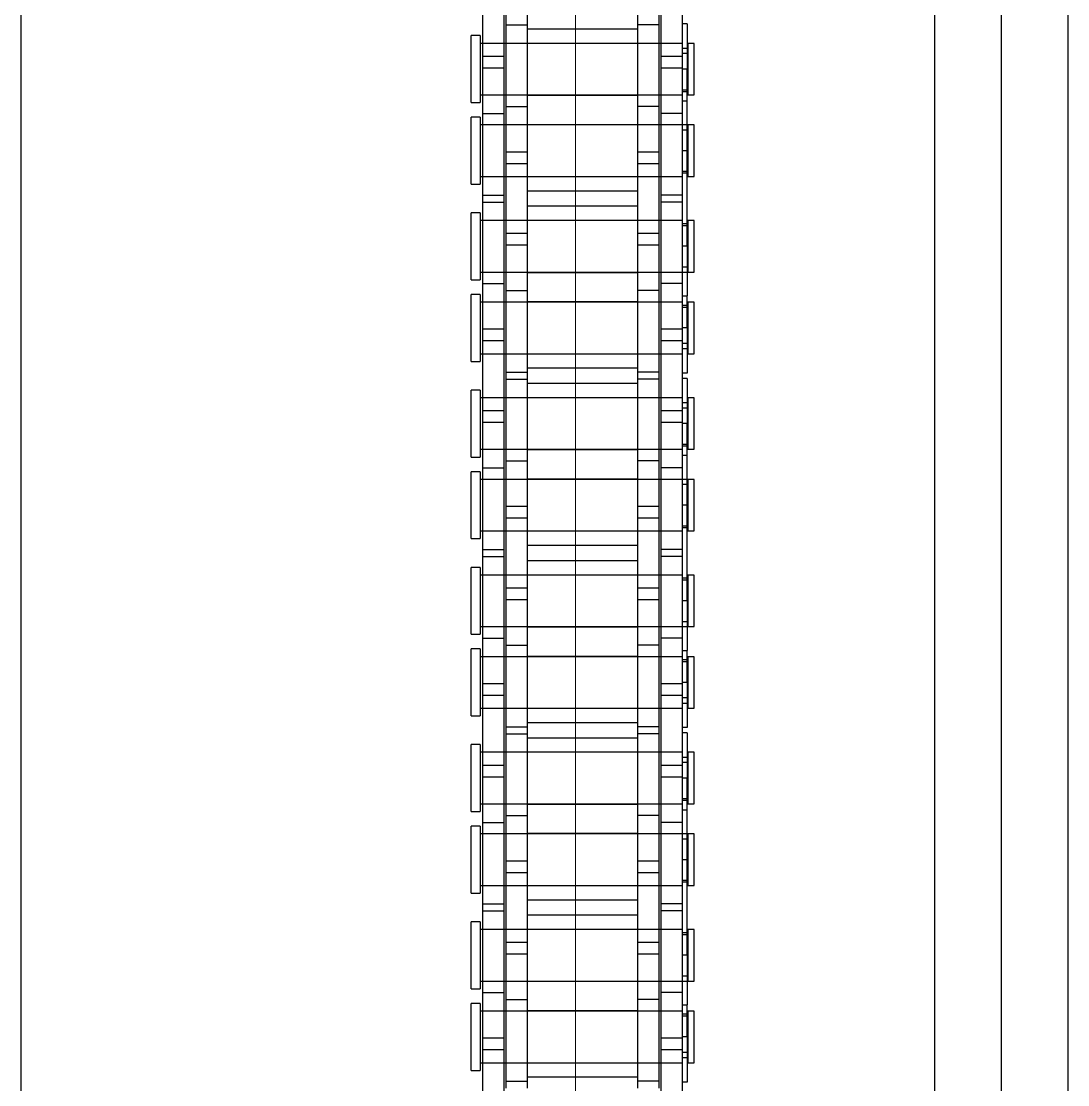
# Model space of a CAD drawing. Header units: metres. Extents: x 0 to 63075, y 0 to 44550.
# Drawn here: x 14529.8 to 14604.8, y 27934.7 to 28010.9 of the extents above; entities that cross this region are included whole.
import ezdxf

# ---------------------------------------------------------------- set-up
doc = ezdxf.new("R2010")
doc.units = ezdxf.units.M
doc.header["$LTSCALE"] = 75
for name, pattern in [('CENTER2', [28.575, 19.05, -3.175, 3.175, -3.175]), ('CENTERX2', [101.6, 63.5, -12.7, 12.7, -12.7]), ('HIDDEN2', [4.7625, 3.175, -1.5875])]:
    doc.linetypes.add(name, pattern=pattern)
for name, color, linetype in [('SC1', 7, 'CENTER2'), ('SDM', 7, 'Continuous'), ('SL4', 4, 'Continuous'), ('ST1', 7, 'HIDDEN2')]:
    doc.layers.add(name, color=color, linetype=linetype)

# ---------------------------------------------------------------- blocks, each defined once
blk = doc.blocks.new('A$Ca53c419a')
at = {"layer": 'SL4'}
for p, q in [((2339.738, 281.235), (3664.713, 281.235)), ((2339.738, 215.76), (3664.713, 215.76)), ((3664.713, 206.235), (2339.738, 206.235))]:
    blk.add_line(p, q, dxfattribs=at)
at = {"layer": 'ST1'}
for p, q in [((3505.929, 249), (3510.726, 249)), ((3505.929, 249), (3505.929, 248.342)), ((3510.726, 248.342), (3510.726, 249)), ((3511.777, 249), (3516.574, 249)), ((3511.777, 249), (3511.777, 248.342)), ((3516.574, 248.342), (3516.574, 249)), ((3518.629, 249), (3523.426, 249)), ((3518.629, 249), (3518.629, 248.342)), ((3523.426, 248.342), (3523.426, 249)), ((3524.477, 249), (3529.274, 249)), ((3524.477, 249), (3524.477, 248.342)), ((3529.274, 248.342), (3529.274, 249)), ((3531.329, 249), (3536.126, 249)), ((3531.329, 249), (3531.329, 248.342)), ((3536.126, 248.342), (3536.126, 249)), ((3537.177, 249), (3541.974, 249)), ((3537.177, 249), (3537.177, 248.342)), ((3541.974, 248.342), (3541.974, 249)), ((3544.029, 249), (3548.826, 249)), ((3544.029, 249), (3544.029, 248.342)), ((3548.826, 248.342), (3548.826, 249)), ((3549.877, 249), (3554.674, 249)), ((3549.877, 249), (3549.877, 248.342)), ((3554.674, 248.342), (3554.674, 249)), ((3556.729, 249), (3561.526, 249)), ((3556.729, 249), (3556.729, 248.342)), ((3561.526, 248.342), (3561.526, 249)), ((3562.577, 249), (3567.374, 249)), ((3562.577, 249), (3562.577, 248.342)), ((3567.374, 248.342), (3567.374, 249)), ((3569.429, 249), (3574.226, 249)), ((3569.429, 249), (3569.429, 248.342)), ((3574.226, 248.342), (3574.226, 249)), ((3575.277, 249), (3580.074, 249)), ((3575.277, 249), (3575.277, 248.342)), ((3580.074, 248.342), (3580.074, 249)), ((3498.3, 248.157), (3507.395, 248.157)), ((3510.726, 248.342), (3505.929, 248.342)), ((3506.482, 248.342), (3506.482, 233.843)), ((3506.482, 248.157), (3506.482, 246.637)), ((3507.395, 248.157), (3508.255, 248.157)), ((3507.395, 246.637), (3507.395, 248.157)), ((3508.255, 248.157), (3517.35, 248.157)), ((3508.255, 248.157), (3508.255, 246.637)), ((3510.172, 233.843), (3510.172, 248.342)), ((3510.172, 246.637), (3510.172, 248.157)), ((3511.502, 248.157), (3511.502, 246.637)), ((3516.574, 248.342), (3511.777, 248.342)), ((3512.33, 248.342), (3512.33, 233.843)), ((3512.33, 248.157), (3512.33, 246.637)), ((3516.02, 233.843), (3516.02, 248.342)), ((3516.02, 246.637), (3516.02, 248.157)), ((3517.35, 248.157), (3517.35, 246.637)), ((3517.35, 248.157), (3523.7, 248.157)), ((3517.852, 248.157), (3517.852, 246.637)), ((3523.426, 248.342), (3518.629, 248.342)), ((3519.182, 248.342), (3519.182, 233.843)), ((3519.182, 248.157), (3519.182, 246.637)), ((3522.872, 233.843), (3522.872, 248.342)), ((3522.872, 246.637), (3522.872, 248.157)), ((3523.7, 248.157), (3523.7, 246.637)), ((3523.7, 248.157), (3532.795, 248.157)), ((3529.274, 248.342), (3524.477, 248.342)), ((3525.03, 248.342), (3525.03, 233.843)), ((3525.03, 248.157), (3525.03, 246.637)), ((3526.947, 246.637), (3526.947, 248.157)), ((3527.807, 248.157), (3527.807, 246.637)), ((3528.72, 233.843), (3528.72, 248.342)), ((3528.72, 246.637), (3528.72, 248.157)), ((3536.126, 248.342), (3531.329, 248.342)), ((3531.882, 248.342), (3531.882, 233.843)), ((3531.882, 248.157), (3531.882, 246.637)), ((3532.795, 248.157), (3533.655, 248.157)), ((3532.795, 246.637), (3532.795, 248.157)), ((3533.655, 248.157), (3542.75, 248.157)), ((3533.655, 248.157), (3533.655, 246.637)), ((3535.572, 233.843), (3535.572, 248.342)), ((3535.572, 246.637), (3535.572, 248.157)), ((3536.902, 248.157), (3536.902, 246.637)), ((3541.974, 248.342), (3537.177, 248.342)), ((3537.73, 248.342), (3537.73, 233.843)), ((3537.73, 248.157), (3537.73, 246.637)), ((3541.42, 233.843), (3541.42, 248.342)), ((3541.42, 246.637), (3541.42, 248.157)), ((3542.75, 248.157), (3542.75, 246.637)), ((3542.75, 248.157), (3549.1, 248.157)), ((3543.252, 248.157), (3543.252, 246.637)), ((3548.826, 248.342), (3544.029, 248.342)), ((3544.582, 248.342), (3544.582, 233.843)), ((3544.582, 248.157), (3544.582, 246.637)), ((3548.272, 233.843), (3548.272, 248.342)), ((3548.272, 246.637), (3548.272, 248.157)), ((3549.1, 248.157), (3549.1, 246.637)), ((3549.1, 248.157), (3558.195, 248.157)), ((3554.674, 248.342), (3549.877, 248.342)), ((3550.43, 248.342), (3550.43, 233.843)), ((3550.43, 248.157), (3550.43, 246.637)), ((3552.347, 246.637), (3552.347, 248.157)), ((3553.207, 248.157), (3553.207, 246.637)), ((3554.12, 233.843), (3554.12, 248.342)), ((3554.12, 246.637), (3554.12, 248.157)), ((3561.526, 248.342), (3556.729, 248.342)), ((3557.282, 248.342), (3557.282, 233.843)), ((3557.282, 248.157), (3557.282, 246.637)), ((3558.195, 248.157), (3559.055, 248.157)), ((3558.195, 246.637), (3558.195, 248.157)), ((3559.055, 248.157), (3568.15, 248.157)), ((3559.055, 248.157), (3559.055, 246.637)), ((3560.972, 233.843), (3560.972, 248.342)), ((3560.972, 246.637), (3560.972, 248.157)), ((3562.302, 248.157), (3562.302, 246.637)), ((3567.374, 248.342), (3562.577, 248.342)), ((3563.13, 248.342), (3563.13, 233.843)), ((3563.13, 248.157), (3563.13, 246.637)), ((3566.82, 233.843), (3566.82, 248.342)), ((3566.82, 246.637), (3566.82, 248.157)), ((3568.15, 248.157), (3568.15, 246.637)), ((3568.15, 248.157), (3574.5, 248.157)), ((3568.652, 248.157), (3568.652, 246.637)), ((3574.226, 248.342), (3569.429, 248.342)), ((3569.982, 248.342), (3569.982, 233.843)), ((3569.982, 248.157), (3569.982, 246.637)), ((3573.672, 233.843), (3573.672, 248.342)), ((3573.672, 246.637), (3573.672, 248.157)), ((3574.5, 248.157), (3574.5, 246.637)), ((3574.5, 248.157), (3583.595, 248.157)), ((3580.074, 248.342), (3575.277, 248.342)), ((3575.83, 248.342), (3575.83, 233.843)), ((3575.83, 248.157), (3575.83, 246.637)), ((3577.747, 246.637), (3577.747, 248.157)), ((3578.607, 248.157), (3578.607, 246.637)), ((3579.52, 233.843), (3579.52, 248.342)), ((3579.52, 246.637), (3579.52, 248.157)), ((3498.3, 246.637), (3507.395, 246.637)), ((3504.65, 246.485), (3511, 246.485)), ((3505.152, 246.485), (3505.152, 244.965)), ((3506.482, 246.485), (3506.482, 244.965)), ((3507.395, 246.637), (3508.255, 246.637)), ((3508.255, 246.637), (3517.35, 246.637)), ((3510.172, 244.965), (3510.172, 246.485)), ((3511, 246.485), (3511, 244.965)), ((3511, 246.485), (3520.095, 246.485)), ((3512.33, 246.485), (3512.33, 244.965)), ((3514.247, 244.965), (3514.247, 246.485)), ((3515.107, 246.485), (3515.107, 244.965)), ((3516.02, 244.965), (3516.02, 246.485)), ((3517.35, 246.637), (3523.7, 246.637)), ((3519.182, 246.485), (3519.182, 244.965)), ((3520.095, 246.485), (3520.955, 246.485)), ((3520.095, 244.965), (3520.095, 246.485)), ((3520.955, 246.485), (3530.05, 246.485)), ((3520.955, 246.485), (3520.955, 244.965)), ((3522.872, 244.965), (3522.872, 246.485)), ((3523.7, 246.637), (3532.795, 246.637)), ((3524.202, 246.485), (3524.202, 244.965)), ((3525.03, 246.485), (3525.03, 244.965)), ((3528.72, 244.965), (3528.72, 246.485)), ((3530.05, 246.485), (3530.05, 244.965)), ((3530.05, 246.485), (3536.4, 246.485)), ((3530.552, 246.485), (3530.552, 244.965)), ((3531.882, 246.485), (3531.882, 244.965)), ((3532.795, 246.637), (3533.655, 246.637)), ((3533.655, 246.637), (3542.75, 246.637)), ((3535.572, 244.965), (3535.572, 246.485)), ((3536.4, 246.485), (3536.4, 244.965)), ((3536.4, 246.485), (3545.495, 246.485)), ((3537.73, 246.485), (3537.73, 244.965)), ((3539.647, 244.965), (3539.647, 246.485)), ((3540.507, 246.485), (3540.507, 244.965)), ((3541.42, 244.965), (3541.42, 246.485)), ((3542.75, 246.637), (3549.1, 246.637)), ((3544.582, 246.485), (3544.582, 244.965)), ((3545.495, 246.485), (3546.355, 246.485)), ((3545.495, 244.965), (3545.495, 246.485)), ((3546.355, 246.485), (3555.45, 246.485)), ((3546.355, 246.485), (3546.355, 244.965)), ((3548.272, 244.965), (3548.272, 246.485)), ((3549.1, 246.637), (3558.195, 246.637)), ((3549.602, 246.485), (3549.602, 244.965)), ((3550.43, 246.485), (3550.43, 244.965)), ((3554.12, 244.965), (3554.12, 246.485)), ((3555.45, 246.485), (3555.45, 244.965)), ((3555.45, 246.485), (3561.8, 246.485)), ((3555.952, 246.485), (3555.952, 244.965)), ((3557.282, 246.485), (3557.282, 244.965)), ((3558.195, 246.637), (3559.055, 246.637)), ((3559.055, 246.637), (3568.15, 246.637)), ((3560.972, 244.965), (3560.972, 246.485)), ((3561.8, 246.485), (3561.8, 244.965)), ((3561.8, 246.485), (3570.895, 246.485)), ((3563.13, 246.485), (3563.13, 244.965)), ((3565.047, 244.965), (3565.047, 246.485)), ((3565.907, 246.485), (3565.907, 244.965)), ((3566.82, 244.965), (3566.82, 246.485)), ((3568.15, 246.637), (3574.5, 246.637)), ((3569.982, 246.485), (3569.982, 244.965)), ((3570.895, 246.485), (3571.755, 246.485)), ((3570.895, 244.965), (3570.895, 246.485)), ((3571.755, 246.485), (3580.85, 246.485)), ((3571.755, 246.485), (3571.755, 244.965)), ((3573.672, 244.965), (3573.672, 246.485)), ((3574.5, 246.637), (3583.595, 246.637)), ((3575.002, 246.485), (3575.002, 244.965)), ((3575.83, 246.485), (3575.83, 244.965)), ((3579.52, 244.965), (3579.52, 246.485)), ((3580.85, 246.485), (3580.85, 244.965)), ((3580.85, 246.485), (3587.2, 246.485)), ((3504.65, 244.965), (3511, 244.965)), ((3505.435, 237.035), (3505.435, 244.965)), ((3506.482, 244.965), (3506.482, 237.035)), ((3510.172, 237.035), (3510.172, 244.965)), ((3510.215, 244.965), (3510.215, 237.035)), ((3511, 244.965), (3520.095, 244.965)), ((3512.287, 237.035), (3512.287, 244.965)), ((3512.33, 244.965), (3512.33, 237.035)), ((3516.02, 237.035), (3516.02, 244.965)), ((3517.067, 244.965), (3517.067, 237.035)), ((3518.135, 237.035), (3518.135, 244.965)), ((3519.182, 244.965), (3519.182, 237.035)), ((3520.095, 244.965), (3520.955, 244.965)), ((3520.955, 244.965), (3530.05, 244.965)), ((3522.872, 237.035), (3522.872, 244.965)), ((3522.915, 244.965), (3522.915, 237.035)), ((3524.987, 237.035), (3524.987, 244.965)), ((3525.03, 244.965), (3525.03, 237.035)), ((3528.72, 237.035), (3528.72, 244.965)), ((3529.767, 244.965), (3529.767, 237.035)), ((3530.05, 244.965), (3536.4, 244.965)), ((3530.835, 237.035), (3530.835, 244.965)), ((3531.882, 244.965), (3531.882, 237.035)), ((3535.572, 237.035), (3535.572, 244.965)), ((3535.615, 244.965), (3535.615, 237.035)), ((3536.4, 244.965), (3545.495, 244.965)), ((3537.687, 237.035), (3537.687, 244.965)), ((3537.73, 244.965), (3537.73, 237.035)), ((3541.42, 237.035), (3541.42, 244.965)), ((3542.467, 244.965), (3542.467, 237.035)), ((3543.535, 237.035), (3543.535, 244.965)), ((3544.582, 244.965), (3544.582, 237.035)), ((3545.495, 244.965), (3546.355, 244.965)), ((3546.355, 244.965), (3555.45, 244.965)), ((3548.272, 237.035), (3548.272, 244.965)), ((3548.315, 244.965), (3548.315, 237.035)), ((3550.387, 237.035), (3550.387, 244.965)), ((3550.43, 244.965), (3550.43, 237.035)), ((3554.12, 237.035), (3554.12, 244.965)), ((3555.167, 244.965), (3555.167, 237.035)), ((3555.45, 244.965), (3561.8, 244.965)), ((3556.235, 237.035), (3556.235, 244.965)), ((3557.282, 244.965), (3557.282, 237.035)), ((3560.972, 237.035), (3560.972, 244.965)), ((3561.015, 244.965), (3561.015, 237.035)), ((3561.8, 244.965), (3570.895, 244.965)), ((3563.087, 237.035), (3563.087, 244.965)), ((3563.13, 244.965), (3563.13, 237.035)), ((3566.82, 237.035), (3566.82, 244.965)), ((3567.867, 244.965), (3567.867, 237.035)), ((3568.935, 237.035), (3568.935, 244.965)), ((3569.982, 244.965), (3569.982, 237.035)), ((3570.895, 244.965), (3571.755, 244.965)), ((3571.755, 244.965), (3580.85, 244.965)), ((3573.672, 237.035), (3573.672, 244.965)), ((3573.715, 244.965), (3573.715, 237.035)), ((3575.787, 237.035), (3575.787, 244.965)), ((3575.83, 244.965), (3575.83, 237.035)), ((3579.52, 237.035), (3579.52, 244.965)), ((3580.567, 244.965), (3580.567, 237.035)), ((3580.85, 244.965), (3587.2, 244.965)), ((3504.65, 237.035), (3511, 237.035)), ((3505.152, 235.515), (3505.152, 237.035)), ((3506.482, 237.035), (3506.482, 235.515)), ((3510.172, 235.515), (3510.172, 237.035)), ((3511, 235.515), (3511, 237.035)), ((3511, 237.035), (3520.095, 237.035)), ((3512.33, 237.035), (3512.33, 235.515)), ((3514.247, 235.515), (3514.247, 237.035)), ((3515.107, 237.035), (3515.107, 235.515)), ((3516.02, 235.515), (3516.02, 237.035)), ((3519.182, 237.035), (3519.182, 235.515)), ((3520.095, 237.035), (3520.955, 237.035)), ((3520.095, 235.515), (3520.095, 237.035)), ((3520.955, 237.035), (3530.05, 237.035)), ((3520.955, 237.035), (3520.955, 235.515)), ((3522.872, 235.515), (3522.872, 237.035)), ((3524.202, 235.515), (3524.202, 237.035)), ((3525.03, 237.035), (3525.03, 235.515)), ((3528.72, 235.515), (3528.72, 237.035)), ((3530.05, 235.515), (3530.05, 237.035)), ((3530.05, 237.035), (3536.4, 237.035)), ((3530.552, 235.515), (3530.552, 237.035)), ((3531.882, 237.035), (3531.882, 235.515)), ((3535.572, 235.515), (3535.572, 237.035)), ((3536.4, 235.515), (3536.4, 237.035)), ((3536.4, 237.035), (3545.495, 237.035)), ((3537.73, 237.035), (3537.73, 235.515)), ((3539.647, 235.515), (3539.647, 237.035)), ((3540.507, 237.035), (3540.507, 235.515)), ((3541.42, 235.515), (3541.42, 237.035)), ((3544.582, 237.035), (3544.582, 235.515)), ((3545.495, 237.035), (3546.355, 237.035)), ((3545.495, 235.515), (3545.495, 237.035)), ((3546.355, 237.035), (3555.45, 237.035)), ((3546.355, 237.035), (3546.355, 235.515)), ((3548.272, 235.515), (3548.272, 237.035)), ((3549.602, 235.515), (3549.602, 237.035)), ((3550.43, 237.035), (3550.43, 235.515)), ((3554.12, 235.515), (3554.12, 237.035)), ((3555.45, 235.515), (3555.45, 237.035)), ((3555.45, 237.035), (3561.8, 237.035)), ((3555.952, 235.515), (3555.952, 237.035)), ((3557.282, 237.035), (3557.282, 235.515)), ((3560.972, 235.515), (3560.972, 237.035)), ((3561.8, 235.515), (3561.8, 237.035)), ((3561.8, 237.035), (3570.895, 237.035)), ((3563.13, 237.035), (3563.13, 235.515)), ((3565.047, 235.515), (3565.047, 237.035)), ((3565.907, 237.035), (3565.907, 235.515)), ((3566.82, 235.515), (3566.82, 237.035)), ((3569.982, 237.035), (3569.982, 235.515)), ((3570.895, 237.035), (3571.755, 237.035)), ((3570.895, 235.515), (3570.895, 237.035)), ((3571.755, 237.035), (3580.85, 237.035)), ((3571.755, 237.035), (3571.755, 235.515)), ((3573.672, 235.515), (3573.672, 237.035)), ((3575.002, 235.515), (3575.002, 237.035)), ((3575.83, 237.035), (3575.83, 235.515)), ((3579.52, 235.515), (3579.52, 237.035)), ((3580.85, 235.515), (3580.85, 237.035)), ((3580.85, 237.035), (3587.2, 237.035)), ((3504.65, 235.515), (3511, 235.515)), ((3511, 235.515), (3520.095, 235.515)), ((3520.095, 235.515), (3520.955, 235.515)), ((3520.955, 235.515), (3530.05, 235.515)), ((3530.05, 235.515), (3536.4, 235.515)), ((3536.4, 235.515), (3545.495, 235.515)), ((3545.495, 235.515), (3546.355, 235.515)), ((3546.355, 235.515), (3555.45, 235.515)), ((3555.45, 235.515), (3561.8, 235.515)), ((3561.8, 235.515), (3570.895, 235.515)), ((3570.895, 235.515), (3571.755, 235.515)), ((3571.755, 235.515), (3580.85, 235.515)), ((3580.85, 235.515), (3587.2, 235.515)), ((3498.3, 235.363), (3507.395, 235.363)), ((3506.482, 235.363), (3506.482, 233.843)), ((3507.395, 235.363), (3508.255, 235.363)), ((3507.395, 233.843), (3507.395, 235.363)), ((3508.255, 235.363), (3517.35, 235.363)), ((3508.255, 235.363), (3508.255, 233.843)), ((3510.172, 233.843), (3510.172, 235.363)), ((3511.502, 233.843), (3511.502, 235.363)), ((3512.33, 235.363), (3512.33, 233.511)), ((3516.02, 233.843), (3516.02, 235.363)), ((3517.35, 233.843), (3517.35, 235.363)), ((3517.35, 235.363), (3523.7, 235.363)), ((3517.852, 233.843), (3517.852, 235.363)), ((3519.182, 235.363), (3519.182, 233.843)), ((3522.872, 233.511), (3522.872, 235.363)), ((3523.7, 233.843), (3523.7, 235.363)), ((3523.7, 235.363), (3532.795, 235.363)), ((3525.03, 235.363), (3525.03, 233.843)), ((3526.947, 233.843), (3526.947, 235.363)), ((3527.807, 235.363), (3527.807, 233.843)), ((3528.72, 233.843), (3528.72, 235.363)), ((3531.882, 235.363), (3531.882, 233.843)), ((3532.795, 235.363), (3533.655, 235.363)), ((3532.795, 233.843), (3532.795, 235.363)), ((3533.655, 235.363), (3542.75, 235.363)), ((3533.655, 235.363), (3533.655, 233.843)), ((3535.572, 233.843), (3535.572, 235.363)), ((3536.902, 233.843), (3536.902, 235.363)), ((3537.73, 235.363), (3537.73, 233.511)), ((3541.42, 233.843), (3541.42, 235.363)), ((3542.75, 233.843), (3542.75, 235.363)), ((3542.75, 235.363), (3549.1, 235.363)), ((3543.252, 233.843), (3543.252, 235.363)), ((3544.582, 235.363), (3544.582, 233.843)), ((3548.272, 233.511), (3548.272, 235.363)), ((3549.1, 233.843), (3549.1, 235.363)), ((3549.1, 235.363), (3558.195, 235.363)), ((3550.43, 235.363), (3550.43, 233.843)), ((3552.347, 233.843), (3552.347, 235.363)), ((3553.207, 235.363), (3553.207, 233.843)), ((3554.12, 233.843), (3554.12, 235.363)), ((3557.282, 235.363), (3557.282, 233.843)), ((3558.195, 235.363), (3559.055, 235.363)), ((3558.195, 233.843), (3558.195, 235.363)), ((3559.055, 235.363), (3568.15, 235.363)), ((3559.055, 235.363), (3559.055, 233.843)), ((3560.972, 233.843), (3560.972, 235.363)), ((3562.302, 233.843), (3562.302, 235.363)), ((3563.13, 235.363), (3563.13, 233.511)), ((3566.82, 233.843), (3566.82, 235.363)), ((3568.15, 233.843), (3568.15, 235.363)), ((3568.15, 235.363), (3574.5, 235.363)), ((3568.652, 233.843), (3568.652, 235.363)), ((3569.982, 235.363), (3569.982, 233.843)), ((3573.672, 233.511), (3573.672, 235.363)), ((3574.5, 233.843), (3574.5, 235.363)), ((3574.5, 235.363), (3583.595, 235.363)), ((3575.83, 235.363), (3575.83, 233.843)), ((3577.747, 233.843), (3577.747, 235.363)), ((3578.607, 235.363), (3578.607, 233.843)), ((3579.52, 233.843), (3579.52, 235.363)), ((3498.3, 233.843), (3507.395, 233.843)), ((3505.096, 233.511), (3505.096, 233.843)), ((3508.327, 233.511), (3505.096, 233.511)), ((3510.172, 233.474), (3506.482, 233.474)), ((3506.482, 233.474), (3506.482, 233)), ((3506.851, 233.843), (3506.851, 233.474)), ((3507.22, 233.511), (3507.22, 233.843)), ((3507.395, 233.843), (3508.255, 233.843)), ((3508.255, 233.843), (3517.35, 233.843)), ((3508.327, 233.511), (3508.327, 233.843)), ((3508.327, 233.511), (3510.623, 233.511)), ((3509.803, 233.474), (3509.803, 233.843)), ((3509.946, 233.511), (3509.946, 233.843)), ((3510.172, 233), (3510.172, 233.474)), ((3510.623, 233.843), (3510.623, 233.511)), ((3514.175, 233.511), (3510.623, 233.511)), ((3516.02, 233.474), (3512.33, 233.474)), ((3512.33, 233.474), (3512.33, 233)), ((3512.699, 233.843), (3512.699, 233.474)), ((3514.175, 233.511), (3514.175, 233.843)), ((3514.175, 233.511), (3526.875, 233.511)), ((3515.651, 233.474), (3515.651, 233.843)), ((3515.794, 233.511), (3515.794, 233.843)), ((3516.02, 233), (3516.02, 233.474)), ((3517.35, 233.843), (3523.7, 233.843)), ((3522.872, 233.474), (3519.182, 233.474)), ((3519.182, 233.474), (3519.182, 233)), ((3519.408, 233.511), (3519.408, 233.843)), ((3519.551, 233.843), (3519.551, 233.474)), ((3521.027, 233.511), (3521.027, 233.843)), ((3522.503, 233.474), (3522.503, 233.843)), ((3522.872, 233), (3522.872, 233.474)), ((3523.7, 233.843), (3532.795, 233.843)), ((3524.579, 233.511), (3524.579, 233.843)), ((3528.72, 233.474), (3525.03, 233.474)), ((3525.03, 233.474), (3525.03, 233)), ((3525.256, 233.511), (3525.256, 233.843)), ((3525.399, 233.843), (3525.399, 233.474)), ((3526.875, 233.511), (3526.875, 233.843)), ((3530.106, 233.511), (3526.875, 233.511)), ((3527.982, 233.511), (3527.982, 233.843)), ((3528.351, 233.474), (3528.351, 233.843)), ((3528.72, 233), (3528.72, 233.474)), ((3530.106, 233.511), (3530.106, 233.843)), ((3530.496, 233.511), (3530.496, 233.843)), ((3533.727, 233.511), (3530.496, 233.511)), ((3535.572, 233.474), (3531.882, 233.474)), ((3531.882, 233.474), (3531.882, 233)), ((3532.251, 233.843), (3532.251, 233.474)), ((3532.62, 233.511), (3532.62, 233.843)), ((3532.795, 233.843), (3533.655, 233.843)), ((3533.655, 233.843), (3542.75, 233.843)), ((3533.727, 233.511), (3533.727, 233.843)), ((3533.727, 233.511), (3536.023, 233.511)), ((3535.203, 233.474), (3535.203, 233.843)), ((3535.346, 233.511), (3535.346, 233.843)), ((3535.572, 233), (3535.572, 233.474)), ((3536.023, 233.843), (3536.023, 233.511)), ((3539.575, 233.511), (3536.023, 233.511)), ((3541.42, 233.474), (3537.73, 233.474)), ((3537.73, 233.474), (3537.73, 233)), ((3538.099, 233.843), (3538.099, 233.474)), ((3539.575, 233.511), (3539.575, 233.843)), ((3539.575, 233.511), (3552.275, 233.511)), ((3541.051, 233.474), (3541.051, 233.843)), ((3541.194, 233.511), (3541.194, 233.843)), ((3541.42, 233), (3541.42, 233.474)), ((3542.75, 233.843), (3549.1, 233.843)), ((3548.272, 233.474), (3544.582, 233.474)), ((3544.582, 233.474), (3544.582, 233)), ((3544.808, 233.511), (3544.808, 233.843)), ((3544.951, 233.843), (3544.951, 233.474)), ((3546.427, 233.511), (3546.427, 233.843)), ((3547.903, 233.474), (3547.903, 233.843)), ((3548.272, 233), (3548.272, 233.474)), ((3549.1, 233.843), (3558.195, 233.843)), ((3549.979, 233.511), (3549.979, 233.843)), ((3554.12, 233.474), (3550.43, 233.474)), ((3550.43, 233.474), (3550.43, 233)), ((3550.656, 233.511), (3550.656, 233.843)), ((3550.799, 233.843), (3550.799, 233.474)), ((3552.275, 233.511), (3552.275, 233.843)), ((3555.506, 233.511), (3552.275, 233.511)), ((3553.382, 233.511), (3553.382, 233.843)), ((3553.751, 233.474), (3553.751, 233.843)), ((3554.12, 233), (3554.12, 233.474)), ((3555.506, 233.511), (3555.506, 233.843)), ((3555.896, 233.511), (3555.896, 233.843)), ((3559.127, 233.511), (3555.896, 233.511)), ((3560.972, 233.474), (3557.282, 233.474)), ((3557.282, 233.474), (3557.282, 233)), ((3557.651, 233.843), (3557.651, 233.474)), ((3558.02, 233.511), (3558.02, 233.843)), ((3558.195, 233.843), (3559.055, 233.843)), ((3559.055, 233.843), (3568.15, 233.843)), ((3559.127, 233.511), (3559.127, 233.843)), ((3559.127, 233.511), (3561.423, 233.511)), ((3560.603, 233.474), (3560.603, 233.843)), ((3560.746, 233.511), (3560.746, 233.843)), ((3560.972, 233), (3560.972, 233.474)), ((3561.423, 233.843), (3561.423, 233.511)), ((3564.975, 233.511), (3561.423, 233.511)), ((3566.82, 233.474), (3563.13, 233.474)), ((3563.13, 233.474), (3563.13, 233)), ((3563.499, 233.843), (3563.499, 233.474)), ((3564.975, 233.511), (3564.975, 233.843)), ((3564.975, 233.511), (3577.675, 233.511)), ((3566.451, 233.474), (3566.451, 233.843)), ((3566.594, 233.511), (3566.594, 233.843)), ((3566.82, 233), (3566.82, 233.474)), ((3568.15, 233.843), (3574.5, 233.843)), ((3573.672, 233.474), (3569.982, 233.474)), ((3569.982, 233.474), (3569.982, 233)), ((3570.208, 233.511), (3570.208, 233.843)), ((3570.351, 233.843), (3570.351, 233.474)), ((3571.827, 233.511), (3571.827, 233.843)), ((3573.303, 233.474), (3573.303, 233.843)), ((3573.672, 233), (3573.672, 233.474)), ((3574.5, 233.843), (3583.595, 233.843)), ((3575.379, 233.511), (3575.379, 233.843)), ((3579.52, 233.474), (3575.83, 233.474)), ((3575.83, 233.474), (3575.83, 233)), ((3576.056, 233.511), (3576.056, 233.843)), ((3576.199, 233.843), (3576.199, 233.474)), ((3577.675, 233.511), (3577.675, 233.843)), ((3580.906, 233.511), (3577.675, 233.511)), ((3578.782, 233.511), (3578.782, 233.843)), ((3579.151, 233.474), (3579.151, 233.843)), ((3579.52, 233), (3579.52, 233.474)), ((3580.906, 233.511), (3580.906, 233.843)), ((3506.482, 233), (3510.172, 233)), ((3512.33, 233), (3516.02, 233)), ((3519.182, 233), (3522.872, 233)), ((3525.03, 233), (3528.72, 233)), ((3531.882, 233), (3535.572, 233)), ((3537.73, 233), (3541.42, 233)), ((3544.582, 233), (3548.272, 233)), ((3550.43, 233), (3554.12, 233)), ((3557.282, 233), (3560.972, 233)), ((3563.13, 233), (3566.82, 233)), ((3569.982, 233), (3573.672, 233)), ((3575.83, 233), (3579.52, 233)), ((2339.738, 215.76), (3664.713, 215.76)), ((3664.713, 210.998), (2339.738, 210.998))]:
    blk.add_line(p, q, dxfattribs=at)

msp = doc.modelspace()

# ---------------------------------------------------------------- linework, layer by layer
at = {"layer": 'SC1', "color": 7, "linetype": 'CENTERX2', "lineweight": 9}
msp.add_line((14569.521, 27471.353), (14569.521, 41727.525), dxfattribs=at)

# ---------------------------------------------------------------- block references
at = {"layer": 'SDM', "rotation": 90}
msp.add_blockref('A$Ca53c419a', (14811.027, 24429.769), dxfattribs=at)

doc.saveas('drawing.dxf')
